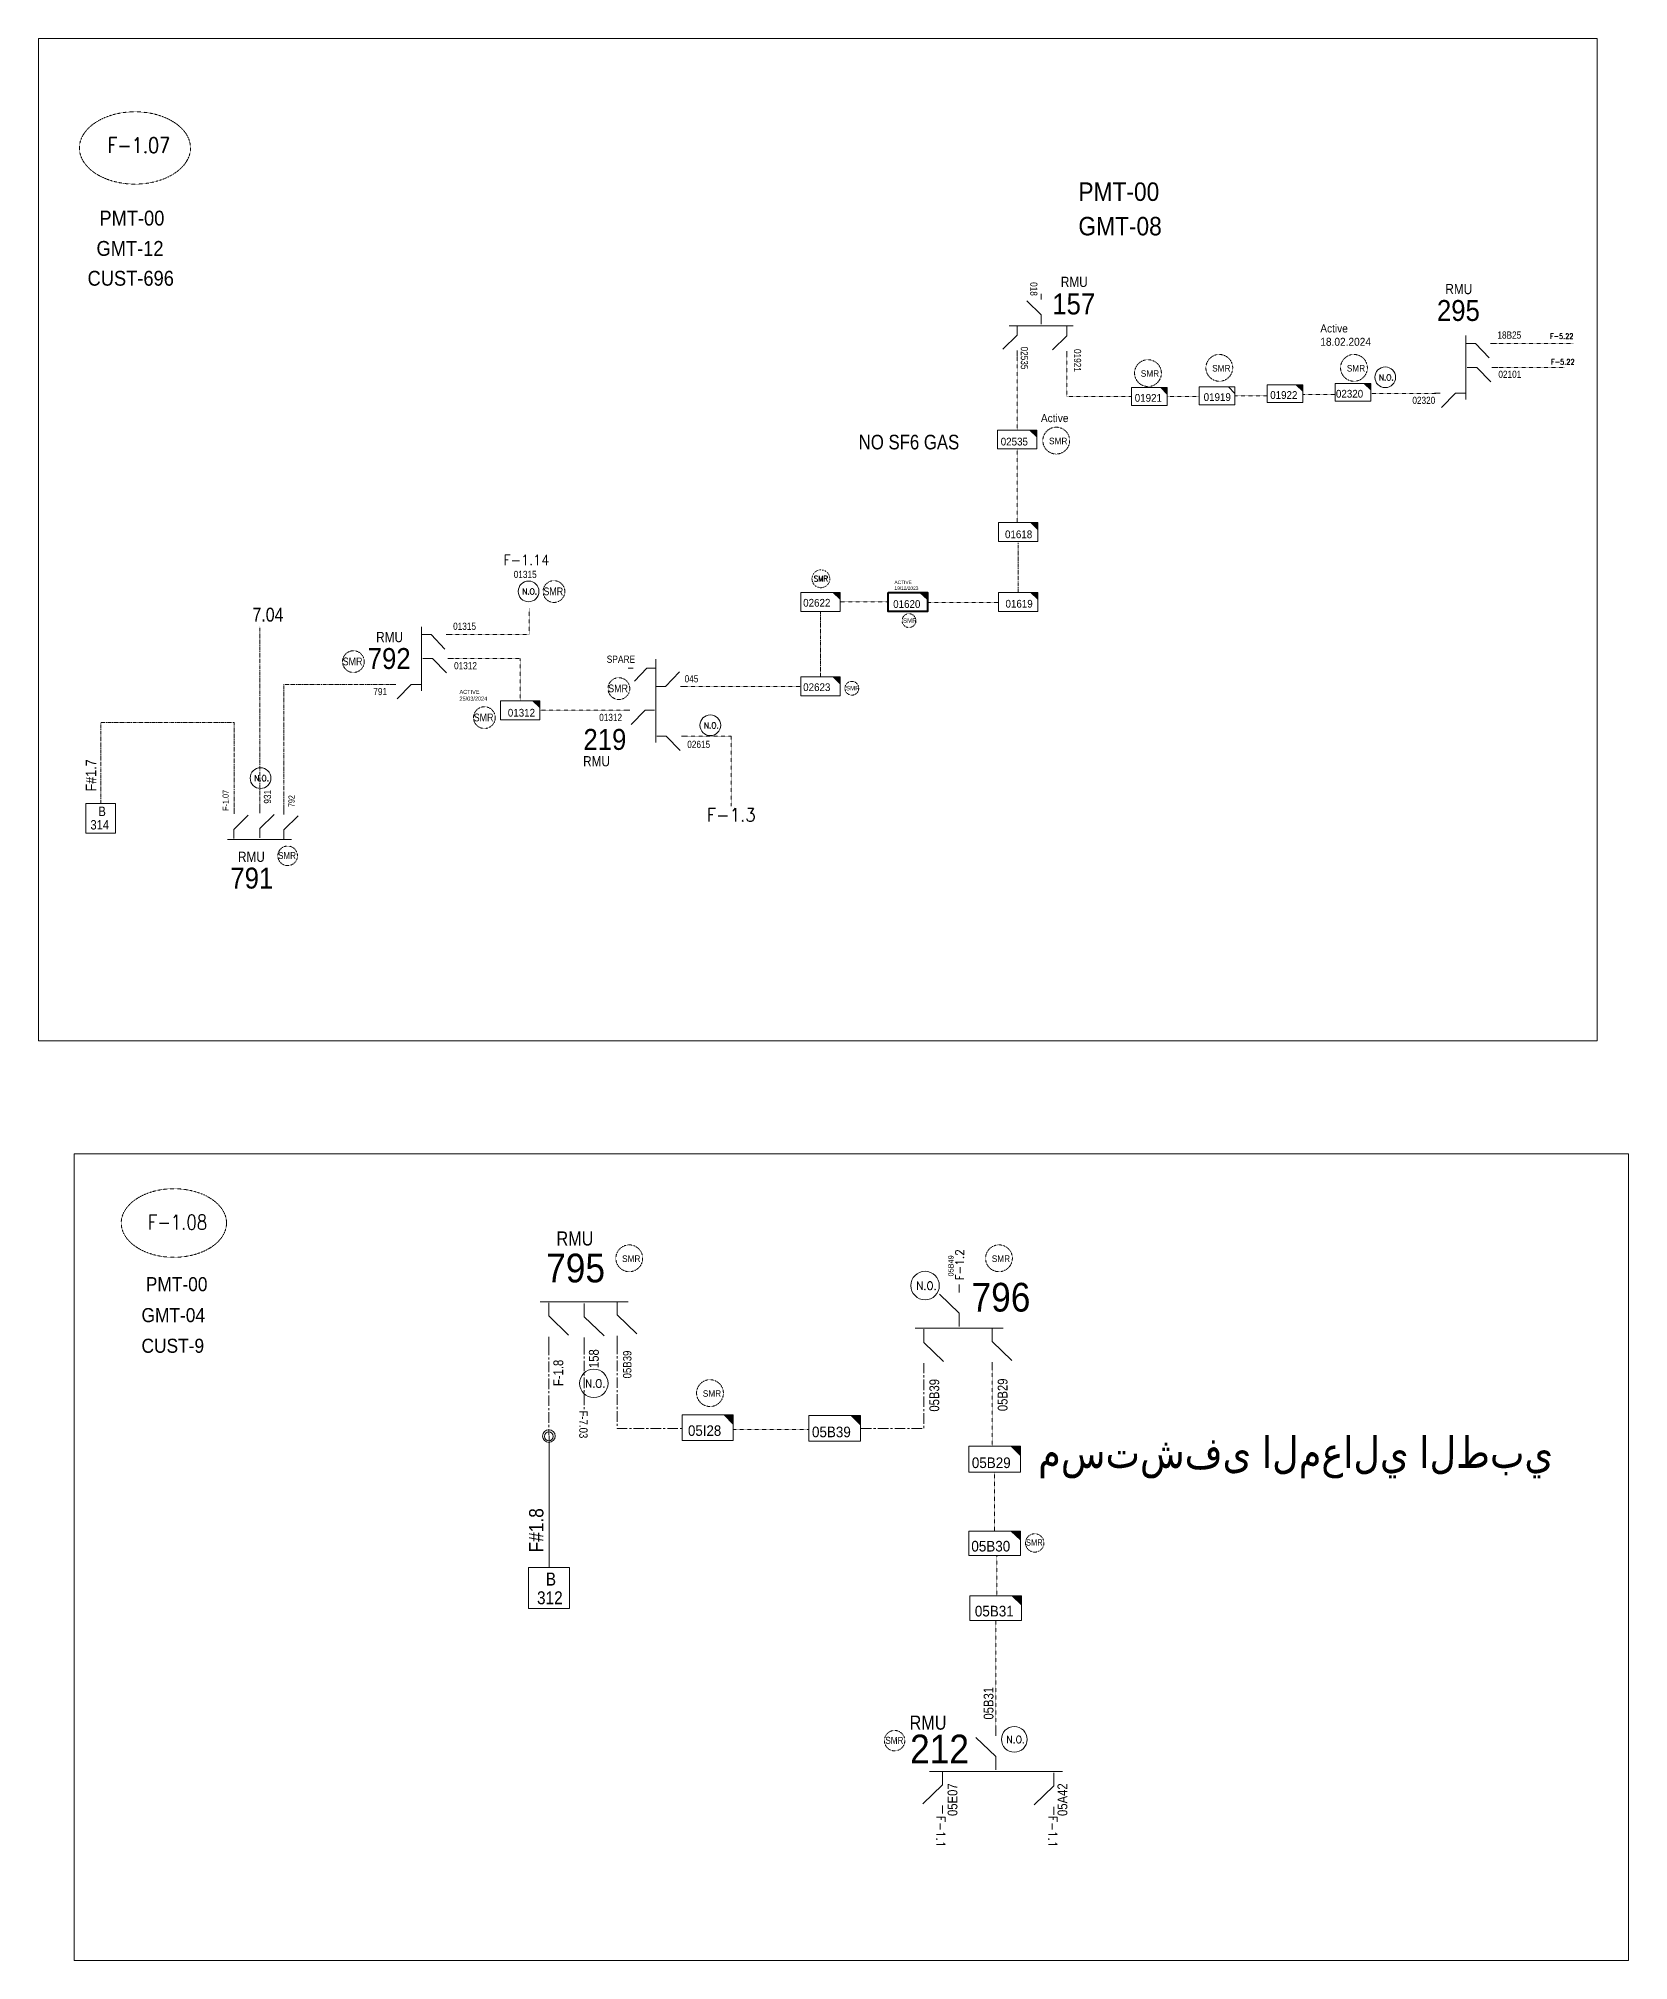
# Model space of a CAD drawing. Header units: metres. Extents: x 65984 to 144644, y -19036 to 23726.
# Drawn here: x 115204 to 116201, y 10878 to 12082 of the extents above; entities that cross this region are included whole.
import ezdxf
from ezdxf.enums import TextEntityAlignment as Align

# ---------------------------------------------------------------- set-up
doc = ezdxf.new("R2010")
doc.units = ezdxf.units.M
doc.header["$MEASUREMENT"] = 0
for name, pattern in [('( Center )', [2, 1.25, -0.25, 0.25, -0.25]), ('DGN Style 3', [0.013877, 0, -0.013877]), ('DGN Style 4', [1.6, 0.8, -0.4, 0, -0.4])]:
    doc.linetypes.add(name, pattern=pattern)
doc.layers.get('0').update_dxf_attribs({"color": 95, "lineweight": 40})
for name, color, linetype, lineweight in [('d_eos', 111, 'Continuous', 40), ('d_eos no', 121, 'Continuous', 40), ('d_switch', 95, 'Continuous', 40), ('d_tf no', 6, 'Continuous', 40), ('d_ug cable', 95, 'Continuous', 40), ('d_ug main line', 95, 'Continuous', 40), ('FDR  1  05', 172, 'Continuous', 40), ('FDR  1  16', 234, 'Continuous', 40), ('fedr no', 95, 'Continuous', 40), ('GRID STATION 01', 7, 'Continuous', 40), ('Level 37', 7, 'Continuous', 0), ('O H MAIN FEEDER', 4, 'Continuous', 100), ('SW N O', 114, 'Continuous', 30)]:
    doc.layers.add(name, color=color, linetype=linetype, lineweight=lineweight)
doc.styles.add('NASKHF', font='naskhf.shx', dxfattribs={"height": 8})
doc.styles.add('Style-Arial', font='arial.ttf')
doc.styles.add('Style-ENGINEERING', font='ENGINEERING.shx')
doc.styles.add('Style-msdefault', font='msdefault.shx')
doc.styles.add('Style-simplex', font='simplex.shx')
doc.styles.add('Style-STANDARD', font='STANDARD.shx')

# ---------------------------------------------------------------- blocks, each defined once
blk = doc.blocks.new('TF_8')
at = {"color": 0, "linetype": 'ByBlock', "lineweight": -2}
blk.add_line((6.3, 4.95), (9.9, 1.35), dxfattribs=at)
blk.add_3dface([(-10.1, 4.95), (9.9, 4.95), (9.9, -5.05), (-10.1, -5.05)], dxfattribs=at)
blk = doc.blocks.new('exist.us-1000kva')
at = {"color": 0, "linetype": 'ByBlock', "lineweight": -2, "flags": 128}
blk.add_lwpolyline([(40, 12.9), (32.8, 20), (40, 20)], close=True, dxfattribs=at)
at = {"color": 0, "linetype": 'ByBlock', "lineweight": -2, "extrusion": (0, 0, -1)}
blk.add_solid([(-40, 12.9), (-32.8, 20), (-40, 20)], dxfattribs=at)
at = {"color": 0, "linetype": 'ByBlock', "lineweight": -2, "xscale": 2, "yscale": 2}
blk.add_blockref('TF_8', (20.2, 10.1), dxfattribs=at)
blk = doc.blocks.new('*U893')
at = {"layer": 'SW N O', "color": 3, "lineweight": 13}
blk.add_circle((0, 0), 16.8, dxfattribs=at)
at = {"layer": 'SW N O', "color": 3, "lineweight": 13, "style": 'Style-STANDARD'}
blk.add_text('N.O.', height=9.6, dxfattribs=at).set_placement((1.7, -0.2), align=Align.MIDDLE_CENTER)
blk = doc.blocks.new('*U3523')
at = {"layer": 'SW N O', "color": 3, "lineweight": 13, "ltscale": 213.381133}
blk.add_circle((0, 0), 16.8, dxfattribs=at)
at = {"layer": 'SW N O', "color": 3, "lineweight": 13, "style": 'Style-STANDARD'}
blk.add_text('N.O.', height=9.6, dxfattribs=at).set_placement((1.7, -0.2), align=Align.MIDDLE_CENTER)
blk = doc.blocks.new('*U3524')
at = {"layer": 'SW N O', "color": 3, "lineweight": 13, "ltscale": 500}
blk.add_circle((0, 0), 16.8, dxfattribs=at)
at = {"layer": 'SW N O', "color": 3, "lineweight": 13, "style": 'Style-STANDARD'}
blk.add_text('N.O.', height=9.6, dxfattribs=at).set_placement((1.7, -0.2), align=Align.MIDDLE_CENTER)
blk = doc.blocks.new('*U3525')
at = {"layer": 'FDR  1  05', "color": 2, "linetype": 'Continuous', "lineweight": 13, "flags": 128}
blk.add_lwpolyline([(20, 10), (20, 2.7), (12.8, 10)], close=True, dxfattribs=at)
at = {"layer": 'FDR  1  05', "color": 2, "linetype": 'Continuous', "lineweight": 13}
blk.add_solid([(20, 10), (20, 2.7), (12.8, 10)], dxfattribs=at)
at = {"layer": 'FDR  1  05', "color": 2, "linetype": 'Continuous', "lineweight": 13, "xscale": 2, "yscale": 2, "zscale": 2, "rotation": 359.9999999999999}
blk.add_blockref('TF_8', (0.2, 0.1), dxfattribs=at)
blk = doc.blocks.new('*U3526')
at = {"layer": 'FDR  1  05', "color": 55, "linetype": 'Continuous', "lineweight": 13, "flags": 128}
blk.add_lwpolyline([(20, 10), (20, 2.7), (12.8, 10)], close=True, dxfattribs=at)
at = {"layer": 'FDR  1  05', "color": 55, "linetype": 'Continuous', "lineweight": 13}
blk.add_solid([(20, 10), (20, 2.7), (12.8, 10)], dxfattribs=at)
at = {"layer": 'FDR  1  05', "color": 55, "linetype": 'Continuous', "lineweight": 13, "xscale": 2, "yscale": 2, "zscale": 2, "rotation": 359.9999999999999}
blk.add_blockref('TF_8', (0.2, 0.1), dxfattribs=at)

msp = doc.modelspace()

# ---------------------------------------------------------------- linework, layer by layer
at = {"layer": 'd_eos', "color": 7, "linetype": 'Continuous', "lineweight": 13, "ltscale": 205015.448189}
for p, q in [((115832.9, 11908.9), (115823.9, 11917.7)), ((115832.9, 11918.5), (115832.9, 11922.1)), ((115853, 11902.1), (115812.9, 11902.1)), ((115817.8, 11902.1), (115817.8, 11896.1)), ((115832.9, 11903), (115832.9, 11908.9)), ((115849, 11901.6), (115849, 11895.7)), ((115817.8, 11896.1), (115808.8, 11887.4)), ((115849, 11895.7), (115840, 11886.9)), ((116099, 11855.9), (116099, 11896)), ((116099, 11891), (116105, 11891)), ((116105, 11891), (116113.7, 11882)), ((116114.5, 11891), (116118.2, 11891)), ((115817.8, 11886.6), (115817.8, 11882.9)), ((115849, 11886.1), (115849, 11882.5)), ((116099.9, 11876), (116105.8, 11876)), ((116105.8, 11876), (116114.6, 11867)), ((116115.4, 11876), (116119, 11876)), ((116083, 11859.8), (116079.4, 11859.8)), ((116092.5, 11859.8), (116083.8, 11850.8)), ((116098.5, 11859.8), (116092.5, 11859.8)), ((115606.9, 11676.1), (115610.6, 11676.1)), ((115575, 11661.1), (115571.4, 11661.1)), ((115607.4, 11644.9), (115611, 11644.9)), ((115327, 11596.2), (115327, 11599.9)), ((115343.1, 11596.6), (115343.1, 11600.3)), ((115327, 11586.7), (115335.9, 11595.4)), ((115343.1, 11587.1), (115352.1, 11595.8)), ((115358.2, 11595.8), (115358.2, 11599.4)), ((115358.2, 11586.2), (115367.2, 11594.9)), ((115323, 11580.2), (115363.1, 11580.2)), ((115326.9, 11580.7), (115326.9, 11586.7)), ((115343.1, 11581.1), (115343.1, 11587.1)), ((115358.2, 11580.2), (115358.2, 11586.2))]:
    msp.add_line(p, q, dxfattribs=at)
at = {"layer": 'd_eos', "color": 2, "linetype": 'Continuous', "lineweight": 13, "ltscale": 205015.448189}
for p, q in [((115444.5, 11673.4), (115444.5, 11713.5)), ((115444.5, 11708.5), (115450.5, 11708.5)), ((115450.5, 11708.5), (115459.2, 11699.5)), ((115460, 11708.5), (115463.7, 11708.5)), ((115445.4, 11693.5), (115451.3, 11693.5)), ((115451.3, 11693.5), (115460.1, 11684.5)), ((115460.9, 11693.5), (115464.5, 11693.5)), ((115591.4, 11641), (115591.4, 11693.1)), ((115597.4, 11676.1), (115606.1, 11685.1)), ((115428.5, 11677.3), (115424.8, 11677.3)), ((115438, 11677.3), (115429.3, 11668.3)), ((115444, 11677.3), (115438, 11677.3)), ((115591.4, 11676.1), (115597.4, 11676.1)), ((115584.6, 11661.1), (115575.8, 11652.1)), ((115590.5, 11661.1), (115584.6, 11661.1)), ((115591.9, 11644.9), (115597.9, 11644.9)), ((115597.9, 11644.9), (115606.6, 11635.9))]:
    msp.add_line(p, q, dxfattribs=at)
at = {"layer": 'd_eos', "color": 7, "linetype": 'Continuous', "lineweight": 13, "ltscale": 184513.90337}
msp.add_line((115577.2, 11687.5), (115574, 11687.5), dxfattribs=at)
at = {"layer": 'd_eos', "color": 2, "linetype": 'Continuous', "lineweight": 13, "ltscale": 184513.90337}
for p, q in [((115585.8, 11687.5), (115578, 11679.4)), ((115591.2, 11687.5), (115585.8, 11687.5))]:
    msp.add_line(p, q, dxfattribs=at)
at = {"layer": 'd_eos', "color": 2, "linetype": 'Continuous', "lineweight": 13, "ltscale": 1.126034}
for p, q in [((115781.5, 11296.3), (115781.5, 11301.3)), ((115518.9, 11290.5), (115574, 11290.5)), ((115524.3, 11289.8), (115524.3, 11281.6)), ((115546.5, 11289.3), (115546.5, 11281.1)), ((115567.1, 11290.5), (115567.1, 11282.3)), ((115781.5, 11283.2), (115769.1, 11295.2)), ((115524.3, 11281.6), (115536.7, 11269.6)), ((115546.5, 11281.1), (115558.9, 11269.1)), ((115567.2, 11282.3), (115579.5, 11270.3)), ((115781.5, 11275), (115781.5, 11283.2)), ((115524.3, 11268.5), (115524.3, 11263.5)), ((115546.5, 11268), (115546.5, 11263)), ((115567.1, 11269.2), (115567.1, 11264.2)), ((115753.9, 11273.8), (115809, 11273.8)), ((115759.3, 11273.2), (115759.3, 11265)), ((115759.3, 11265), (115771.7, 11253)), ((115802.1, 11273.8), (115802.1, 11265.6)), ((115802.2, 11265.6), (115814.5, 11253.6)), ((115759.3, 11251.8), (115759.3, 11246.9)), ((115802.1, 11252.5), (115802.1, 11247.5)), ((115804.4, 11018.5), (115804.4, 11023.5)), ((115804.4, 11005.4), (115792, 11017.4)), ((115804.4, 10997.2), (115804.4, 11005.4)), ((115771.1, 10987.8), (115758.7, 10975.8)), ((115846.2, 10996), (115762.8, 10996)), ((115771.1, 10996), (115771.1, 10987.8)), ((115840.8, 10987.1), (115828.5, 10975.1)), ((115840.8, 10995.3), (115840.8, 10987.1)), ((115771.1, 10974.7), (115771.1, 10969.7)), ((115840.8, 10974), (115840.8, 10969))]:
    msp.add_line(p, q, dxfattribs=at)
at = {"layer": 'd_ug cable', "color": 6, "linetype": 'DGN Style 3', "lineweight": 13}
msp.add_line((116082.5, 11859.7), (116039.5, 11859.7), dxfattribs=at)
at = {"layer": 'd_ug cable', "color": 2, "linetype": 'DGN Style 3', "lineweight": 13}
msp.add_line((115817.8, 11778.7), (115817.8, 11824.9), dxfattribs=at)
at = {"layer": 'd_ug cable', "color": 98, "linetype": 'Continuous', "lineweight": 13}
msp.add_line((115524.4, 11123.9), (115524.4, 11206.5), dxfattribs=at)
at = {"layer": 'd_ug cable', "color": 98, "linetype": 'DGN Style 3', "lineweight": 13}
for p, q in [((115803.7, 11146.8), (115803.7, 11183.7)), ((115804.4, 11090.6), (115804.4, 11023.5))]:
    msp.add_line(p, q, dxfattribs=at)
at = {"layer": 'd_ug cable', "color": 6, "linetype": 'DGN Style 3', "lineweight": 13, "flags": 128}
for points in [[(116118.2, 11891), (116166.5, 11891), (116166.5, 11891)], [(116119, 11876), (116160.8, 11876), (116160.8, 11876)]]:
    msp.add_lwpolyline(points, dxfattribs=at)
at = {"layer": 'd_ug cable', "color": 51, "linetype": 'DGN Style 3', "lineweight": 13, "flags": 128}
msp.add_lwpolyline([(115817.8, 11884.7), (115817.8, 11836.7)], dxfattribs=at)
at = {"layer": 'd_ug cable', "color": 55, "linetype": 'DGN Style 3', "lineweight": 13, "flags": 128}
for points in [[(115889.6, 11857.7), (115849, 11857.7), (115849, 11882.5)], [(115931.9, 11857.7), (115911.9, 11857.7)], [(115974.4, 11858.2), (115954.2, 11858.2)], [(116017, 11859.1), (115996.8, 11859.1)], [(115706.8, 11729), (115736.9, 11729)], [(115761.5, 11728.7), (115806.2, 11728.7)], [(115464.5, 11693.5), (115506.3, 11693.5), (115506.3, 11667)], [(115610, 11676.1), (115682.2, 11676.1)], [(115518.8, 11661.1), (115571.4, 11661.1)]]:
    msp.add_lwpolyline(points, dxfattribs=at)
at = {"layer": 'd_ug cable', "color": 41, "linetype": 'DGN Style 3', "lineweight": 13, "flags": 128}
msp.add_lwpolyline([(115463.7, 11708.5), (115512, 11708.5), (115512, 11725.1)], dxfattribs=at)
at = {"layer": 'd_ug cable', "color": 17, "linetype": 'DGN Style 3', "lineweight": 13, "flags": 128}
msp.add_lwpolyline([(115611, 11644.9), (115638.5, 11644.9), (115638.5, 11601.1)], dxfattribs=at)
at = {"layer": 'd_ug cable', "color": 98, "linetype": 'DGN Style 3', "lineweight": 13, "flags": 128}
for points in [[(115802.1, 11251.2), (115802.1, 11199.7)], [(115639.9, 11210.3), (115687.3, 11210.4)], [(115805, 11131.4), (115805, 11106)]]:
    msp.add_lwpolyline(points, dxfattribs=at)
at = {"layer": 'd_ug cable', "color": 2, "linetype": 'DGN Style 3', "lineweight": 13}
for centre, radius in [((115899.8, 11872.4), 8.4), ((115944.5, 11875.7), 8.4), ((116028.9, 11875.7), 8.4), ((115842.3, 11830.1), 8.4), ((115527.5, 11735.5), 6.82), ((115750, 11717.3), 4.32), ((115401.8, 11691.6), 6.82), ((115568.2, 11674.7), 6.82), ((115714.2, 11674.9), 4.32), ((115483.9, 11656.5), 6.82), ((115360.6, 11569.9), 6.14), ((115574.7, 11317.7), 8.4), ((115806.4, 11317.7), 8.4), ((115625.3, 11233.2), 8.4), ((115828.8, 11139.3), 5.76), ((115741, 11015.4), 6.4)]:
    msp.add_circle(centre, radius, dxfattribs=at)
at = {"layer": 'd_ug cable', "color": 2, "linetype": 'DGN Style 4', "lineweight": 13}
msp.add_circle((115694.8, 11743.5), 5.59, dxfattribs=at)
at = {"layer": 'd_ug main line', "color": 98, "linetype": '( Center )', "lineweight": 13, "ltscale": 5.292, "flags": 128}
for points in [[(115524.3, 11263.5), (115524.3, 11206.9)], [(115567.1, 11264.2), (115567.1, 11211), (115608.6, 11211)], [(115719.9, 11211), (115759.3, 11211), (115759.3, 11252)]]:
    msp.add_lwpolyline(points, dxfattribs=at)
at = {"layer": 'd_ug main line', "color": 22, "linetype": '( Center )', "lineweight": 13, "ltscale": 5.292, "flags": 128}
msp.add_lwpolyline([(115546.5, 11264.1), (115546.5, 11222.7)], dxfattribs=at)
at = {"layer": 'FDR  1  16', "color": 55, "linetype": '( Center )', "lineweight": 13, "ltscale": 1.966341}
for p, q in [((115818.5, 11734.9), (115818.5, 11766.9)), ((115694.5, 11682), (115694.5, 11723.1))]:
    msp.add_line(p, q, dxfattribs=at)
at = {"layer": 'FDR  1  16', "color": 200, "linetype": '( Center )', "lineweight": 13, "ltscale": 1.966341, "flags": 128}
msp.add_lwpolyline([(115343.1, 11600.3), (115343.1, 11713.4)], dxfattribs=at)
at = {"layer": 'FDR  1  16', "color": 55, "linetype": '( Center )', "lineweight": 13, "ltscale": 1.966341, "flags": 128}
for points in [[(115358.2, 11599.4), (115358.2, 11677.3), (115424.8, 11677.3)], [(115243.5, 11602.6), (115243.5, 11653.4), (115327, 11653.4), (115327, 11599.9)]]:
    msp.add_lwpolyline(points, dxfattribs=at)
at = {"layer": 'fedr no', "color": 82, "linetype": 'DGN Style 3', "lineweight": 13, "true_color": 0x1dc70e}
for centre, major_axis in [((115264.9, 12013.5), (34.8, 0)), ((115289.3, 11339.8), (33, 0))]:
    msp.add_ellipse(centre, major_axis=major_axis, ratio=0.651175, dxfattribs=at)
at = {"layer": 'GRID STATION 01', "color": 55, "lineweight": 13, "ltscale": 0.379284, "flags": 128}
msp.add_lwpolyline([(115252.8, 11584), (115234.2, 11584), (115234.2, 11602.6), (115252.8, 11602.6)], close=True, dxfattribs=at)
at = {"layer": 'GRID STATION 01', "color": 98, "lineweight": 13, "ltscale": 0.379284, "flags": 128}
msp.add_lwpolyline([(115537.2, 11123.9), (115511.6, 11123.9), (115511.6, 11098.3), (115537.2, 11098.3)], close=True, dxfattribs=at)
at = {"layer": 'O H MAIN FEEDER', "color": 140, "linetype": 'Continuous', "lineweight": 13, "flags": 128}
for points in [[(115204.4, 12082.1), (116181.3, 12082.1), (116181.3, 11454), (115204.4, 11454)], [(115226.8, 11383.2), (116201, 11383.2), (116201, 10877.6), (115226.8, 10877.6)]]:
    msp.add_lwpolyline(points, close=True, dxfattribs=at)
at = {"layer": 'O H MAIN FEEDER', "color": 98, "lineweight": 13, "ltscale": 0.87895}
for centre, radius in [((115524.3, 11206.3), 3.97), ((115524.3, 11206.1), 2.78)]:
    msp.add_circle(centre, radius, dxfattribs=at)

# ---------------------------------------------------------------- block references
at = {"layer": 'd_tf no', "color": 2, "linetype": 'Continuous', "lineweight": 40, "xscale": 0.6161202724525796, "yscale": 0.5899023885184272, "zscale": 0.6028688251472297, "rotation": 359.9999999999999}
msp.add_blockref('exist.us-1000kva', (115736.9, 11723.1), dxfattribs=at)
at = {"layer": 'FDR  1  05', "color": 55, "linetype": 'Continuous', "lineweight": 13, "xscale": 0.5594401787338875, "yscale": 0.5594401787338875, "zscale": 0.5594401787338875}
msp.add_blockref('*U3526', (115985.6, 11859.5), dxfattribs=at)
at = {"layer": 'FDR  1  05', "color": 2, "linetype": 'Continuous', "lineweight": 13, "xscale": 0.5594401787338875, "yscale": 0.5594401787338875, "zscale": 0.5594401787338875}
for p in [(116028.2, 11860.4), (115900.7, 11857.7)]:
    msp.add_blockref('*U3525', p, dxfattribs=at)
at = {"layer": 'FDR  1  05', "color": 2, "linetype": 'Continuous', "lineweight": 13, "rotation": 359.9999999999999}
for name, p, xscale, yscale, zscale in [('TF_8', (115943.2, 11858.2), 1.118880357467775, 1.118880357467775, 1.118880357467775), ('exist.us-1000kva', (115805.5, 11824.9), 0.6161202724525796, 0.5899023885184272, 0.6028688251472297), ('exist.us-1000kva', (115682.2, 11723.1), 0.6161202724525796, 0.5899023885184272, 0.6028688251472297), ('exist.us-1000kva', (115682.2, 11670.2), 0.6161202724525796, 0.5899023885184272, 0.6028688251472297), ('exist.us-1000kva', (115494.1, 11655.2), 0.6161202724525796, 0.5899023885184272, 0.6028688251472297), ('exist.us-1000kva', (115607.8, 11203.5), 0.8019000000000002, 0.8019000000000002, 0.76049035918201), ('exist.us-1000kva', (115787.5, 11131.4), 0.81, 0.7681720799818282, 0.7681720799818282)]:
    msp.add_blockref(name, p, dxfattribs=dict(at, xscale=xscale, yscale=yscale, zscale=zscale))
at = {"layer": 'FDR  1  05', "color": 55, "linetype": 'Continuous', "lineweight": 13, "xscale": 0.6161202724525796, "yscale": 0.5899023885184272, "zscale": 0.6028688251472297, "rotation": 359.9999999999999}
for p in [(115806.1, 11766.9), (115806.1, 11723.1)]:
    msp.add_blockref('exist.us-1000kva', p, dxfattribs=at)
at = {"layer": 'FDR  1  05', "color": 98, "linetype": 'Continuous', "lineweight": 13, "xscale": 0.81, "zscale": 0.7681720799818282, "rotation": 359.9999999999999}
for p, yscale in [((115687.3, 11203), 0.81), ((115787.5, 11183.7), 0.81), ((115788.2, 11090.7), 0.7681720799818282)]:
    msp.add_blockref('exist.us-1000kva', p, dxfattribs=dict(at, yscale=yscale))
at = {"layer": 'SW N O', "color": 3, "lineweight": 13}
for name, p, xscale, yscale, zscale in [('*U3523', (116048.5, 11869.8), 0.3868048473831183, 0.3868048473831183, 0.3868048473831183), ('*U3523', (115511.6, 11735.6), 0.3868048473831183, 0.3868048473831183, 0.3868048473831183), ('*U3523', (115625.5, 11651.7), 0.3868048473831183, 0.3868048473831183, 0.3868048473831183), ('*U3524', (115343.6, 11618.6), 0.3868048473831183, 0.3868048473831183, 0.3868048473831183), ('*U893', (115760.1, 11300.6), 0.5311250343759859, 0.5311250343759859, 0.5311250343759859), ('*U893', (115552.5, 11239.3), 0.5311250343759859, 0.5311250343759859, 0.5311250343759859), ('*U893', (115816, 11016.2), 0.4780125309383873, 0.4780125309383873, 0.4780125309383873)]:
    msp.add_blockref(name, p, dxfattribs=dict(at, xscale=xscale, yscale=yscale, zscale=zscale))

# ---------------------------------------------------------------- texts
at = {"layer": 'd_eos no', "color": 7, "linetype": 'Continuous', "lineweight": 13, "style": 'Style-Arial', "width": 0.88}
for s, height, p in [('PMT-00', 11.59, (115856.2, 11991.9)), ('PMT-00', 9.32, (115242.6, 11974.2)), ('GMT-08', 11.59, (115856.2, 11970.3)), ('GMT-12', 9.32, (115240.8, 11955.2)), ('CUST-696', 9.32, (115235.2, 11936.5)), ('295', 13.11, (116080.9, 11918.2)), ('PMT-00', 8.84, (115271.7, 11305.9)), ('GMT-04', 8.84, (115269, 11286.5)), ('CUST-9', 8.84, (115269, 11267.3)), ('مستشفى المعالي الطبي', 19.768, (115831, 11206.1))]:
    msp.add_text(s, height=height, dxfattribs=at).set_placement(p, align=Align.TOP_LEFT)
msp.add_text('157', height=13.11, dxfattribs=at).set_placement((115866.7, 11922.3), align=Align.TOP_RIGHT)
at = {"layer": 'd_eos no', "color": 2, "linetype": 'Continuous', "lineweight": 13, "style": 'Style-Arial', "width": 0.88}
for s, height, p in [('792', 13.11, (115410.8, 11700.1)), ('219', 13.11, (115546, 11649.4)), ('791', 13.11, (115324.7, 11562.5)), ('795', 18, (115522.6, 11320.6)), ('796', 18, (115789.2, 11302.3)), ('212', 18, (115750.7, 11019.2))]:
    msp.add_text(s, height=height, dxfattribs=at).set_placement(p, align=Align.TOP_LEFT)
at = {"layer": 'd_switch', "color": 134, "linetype": 'Continuous', "lineweight": 13, "style": 'Style-ENGINEERING', "width": 0.857143}
for s, p in [('018', (115830.5, 11920.8)), ('02535', (115824.6, 11874.7))]:
    msp.add_text(s, height=4.5, rotation=270, dxfattribs=at).set_placement(p, align=Align.TOP_RIGHT)
at = {"layer": 'd_switch', "color": 55, "linetype": 'Continuous', "lineweight": 13, "style": 'Style-ENGINEERING', "width": 0.857143}
for s, p in [('18B25', (116118.8, 11898.5)), ('02101', (116119.4, 11873.9)), ('02320', (116065.5, 11857.6)), ('01315', (115502.3, 11748.5)), ('01315', (115464.3, 11716)), ('01312', (115464.9, 11691.3)), ('791', (115414.3, 11675.1)), ('045', (115609.4, 11683.1))]:
    msp.add_text(s, height=4.5, dxfattribs=at).set_placement(p, align=Align.TOP_LEFT)
at = {"layer": 'd_switch', "color": 134, "linetype": 'Continuous', "lineweight": 13, "style": 'Style-ENGINEERING', "width": 0.857143}
msp.add_text('01921', height=4.5, rotation=269.9996, dxfattribs=at).set_placement((115857.9, 11887.5), align=Align.TOP_LEFT)
at = {"layer": 'd_switch', "color": 2, "linetype": 'Continuous', "lineweight": 30, "style": 'Style-ENGINEERING', "width": 0.857143}
msp.add_text('7.04', height=8.73, dxfattribs=at).set_placement((115358, 11725.4), align=Align.TOP_RIGHT)
at = {"layer": 'd_switch', "color": 55, "linetype": 'Continuous', "lineweight": 13, "style": 'Style-ENGINEERING', "width": 0.857143}
msp.add_text('01312', height=4.5, dxfattribs=at).set_placement((115570.2, 11658.9), align=Align.TOP_RIGHT)
at = {"layer": 'd_switch', "color": 17, "linetype": 'Continuous', "lineweight": 13, "style": 'Style-ENGINEERING', "width": 0.857143}
msp.add_text('02615', height=4.5, dxfattribs=at).set_placement((115625.4, 11642), align=Align.TOP_RIGHT)
at = {"layer": 'd_switch', "color": 55, "linetype": 'Continuous', "lineweight": 13, "style": 'Style-msdefault', "width": 0.857143}
for s, rotation, p in [('F-1.07', 90, (115319.8, 11598.1)), ('792', 89.9996, (115361.1, 11600.4))]:
    msp.add_text(s, height=3.83, rotation=rotation, dxfattribs=at).set_placement(p, align=Align.TOP_LEFT)
at = {"layer": 'd_switch', "color": 200, "linetype": 'Continuous', "lineweight": 13, "style": 'Style-ENGINEERING', "width": 0.857143}
msp.add_text('931', height=4.5, rotation=90, dxfattribs=at).set_placement((115350.2, 11602.6))
at = {"layer": 'd_switch', "color": 7, "linetype": 'Continuous', "lineweight": 13, "style": 'Style-ENGINEERING', "width": 0.857143}
for s, p in [('F-1.8', (115533.3, 11237.6)), ('158', (115555.6, 11248.9))]:
    msp.add_text(s, height=6.17, rotation=90, dxfattribs=at).set_placement(p)
at = {"layer": 'd_switch', "color": 7, "linetype": 'Continuous', "lineweight": 13, "width": 0.857143}
for s, height, rotation, style, p in [('05B39', 5.26, 90.0004, 'Style-msdefault', (115570.8, 11242.4)), ('05B39', 6.17, 90, 'Style-ENGINEERING', (115762.8, 11221.6)), ('05B29', 6.17, 90, 'Style-ENGINEERING', (115805.6, 11221.9)), ('05B31', 6.17, 90, 'Style-ENGINEERING', (115796.8, 11028.6)), ('05E07', 6.17, 90, 'Style-ENGINEERING', (115774.2, 10968.2)), ('05A42', 6.17, 90, 'Style-ENGINEERING', (115843.1, 10968.2))]:
    msp.add_text(s, height=height, rotation=rotation, dxfattribs=dict(at, style=style)).set_placement(p, align=Align.TOP_LEFT)
at = {"layer": 'd_switch', "color": 2, "linetype": 'Continuous', "lineweight": 30, "style": 'Style-msdefault', "width": 0.857143}
msp.add_text('F-7.03', height=5.26, rotation=270, dxfattribs=at).set_placement((115548.6, 11222.3), align=Align.TOP_LEFT)
at = {"layer": 'd_tf no', "color": 1, "linetype": 'Continuous', "lineweight": 40, "style": 'Style-msdefault', "width": 0.945946}
for height, p in [(4.09, (115940, 11877.5)), (4.09, (116024.4, 11877.5)), (4.09, (115895.3, 11874.2)), (4.09, (115837.8, 11831.9)), (2.79, (115746.3, 11718.7)), (2.79, (115710.5, 11676.4)), (4.09, (115570.2, 11319.5)), (4.09, (115801.9, 11319.5)), (4.09, (115620.8, 11235))]:
    msp.add_text('SMR', height=height, dxfattribs=at).set_placement(p, align=Align.TOP_LEFT)
at = {"layer": 'd_tf no', "color": 2, "linetype": 'Continuous', "lineweight": 13, "style": 'Style-msdefault', "width": 0.945946}
for s, height, p in [('01921', 4.85, (115891.5, 11859.3)), ('01919', 4.85, (115934.7, 11859.8)), ('02535', 4.85, (115807.5, 11831.9)), ('02622', 4.85, (115683.7, 11730.9)), ('02623', 4.85, (115683.7, 11678)), ('05I28', 6.59, (115611.5, 11213)), ('05B30', 6.66, (115789.1, 11140.6))]:
    msp.add_text(s, height=height, dxfattribs=at).set_placement(p, align=Align.TOP_LEFT)
at = {"layer": 'd_tf no', "color": 55, "linetype": 'Continuous', "lineweight": 13, "style": 'Style-msdefault', "width": 0.945946}
for s, p in [('01922', (115976.4, 11861.1)), ('01618', (115810.2, 11773.8)), ('01619', (115810.5, 11730.3))]:
    msp.add_text(s, height=4.85, dxfattribs=at).set_placement(p, align=Align.TOP_LEFT)
at = {"layer": 'd_tf no', "color": 121, "linetype": 'Continuous', "lineweight": 13, "style": 'Style-msdefault', "width": 0.945946}
for s, p in [('02320', (116017.6, 11861.9)), ('01312', (115498.6, 11662))]:
    msp.add_text(s, height=4.85, dxfattribs=at).set_placement(p, align=Align.TOP_LEFT)
at = {"layer": 'd_tf no', "color": 1, "linetype": 'Continuous', "lineweight": 13, "ltscale": 0.9, "style": 'Style-simplex', "width": 0.909091}
msp.add_text('SMR', height=3.56, dxfattribs=at).set_placement((115694.8, 11743.6), align=Align.MIDDLE_CENTER)
at = {"layer": 'd_tf no', "color": 121, "linetype": 'Continuous', "lineweight": 40, "style": 'Style-msdefault', "width": 0.945946}
msp.add_text('01620', height=4.85, dxfattribs=at).set_placement((115740.1, 11730.1), align=Align.TOP_LEFT)
at = {"layer": 'd_tf no', "color": 7, "linetype": 'Continuous', "lineweight": 13, "style": 'Style-msdefault', "width": 0.945946}
msp.add_text('05B49', height=3.33, rotation=90, dxfattribs=at).set_placement((115774.6, 11306.3), align=Align.TOP_LEFT)
at = {"layer": 'd_tf no', "color": 98, "linetype": 'Continuous', "lineweight": 13, "style": 'Style-msdefault', "width": 0.945946}
for s, p in [('05B39', (115689.2, 11212.2)), ('05B29', (115789.4, 11192.9)), ('05B31', (115791.3, 11099.9))]:
    msp.add_text(s, height=6.66, dxfattribs=at).set_placement(p, align=Align.TOP_LEFT)
at = {"layer": 'd_tf no', "color": 121, "linetype": 'Continuous', "lineweight": 40, "attachment_point": 1, "style": 'NASKHF'}
for s, insert, char_height in [('\\Fmsdefault;\\H1x;\\W0.945946;Active\\P18.02.2024', (116007.8, 11902.9), 5.014), ('\\Fmsdefault;\\H1x;\\W0.945946;Active\\P', (115832.7, 11846.7), 5.014), ('\\Fmsdefault;\\H1x;\\W0.945946;ACTIVE\\P19/12/2023', (115740.9, 11742.4), 2.187), ('\\Fmsdefault;\\H1x;\\W0.945946;ACTIVE\\P25/03/2024', (115468.3, 11673.9), 2.525)]:
    msp.add_mtext(s, dxfattribs=dict(at, insert=insert, char_height=char_height))
at = {"layer": 'fedr no', "color": 6, "linetype": 'Continuous', "lineweight": 13, "style": 'Style-STANDARD', "width": 0.909091}
for s, height, p in [('F-1.07', 9.68, (115267.3, 12015.2)), ('F-1.08', 9.19, (115291.6, 11340.3))]:
    msp.add_text(s, height=height, dxfattribs=at).set_placement(p, align=Align.MIDDLE_CENTER)
at = {"layer": 'fedr no', "color": 2, "linetype": 'Continuous', "lineweight": 40, "attachment_point": 5, "style": 'Style-STANDARD'}
for s, insert, char_height in [('F-5.22', (116159.1, 11895.5), 3.29), ('F-5.22', (116159.8, 11879.4), 3.29), ('F-1.14', (115510.2, 11755.3), 6.45), ('F-1.3', (115638.6, 11595.6), 8.36)]:
    msp.add_mtext(s, dxfattribs=dict(at, insert=insert, char_height=char_height))
at = {"layer": 'fedr no', "color": 2, "linetype": 'Continuous', "lineweight": 40, "insert": (115781.8, 11313.6), "char_height": 5.29, "attachment_point": 5, "rotation": 90, "style": 'Style-STANDARD'}
msp.add_mtext('F-1.2', dxfattribs=at)
at = {"layer": 'fedr no', "color": 121, "linetype": 'Continuous', "lineweight": 40, "char_height": 5.41, "attachment_point": 5, "rotation": 270, "style": 'Style-STANDARD'}
for insert in [(115770, 10958.3), (115840.2, 10958.3)]:
    msp.add_mtext('F-1.1', dxfattribs=dict(at, insert=insert))
at = {"layer": 'GRID STATION 01', "color": 55, "linetype": 'Continuous', "lineweight": 13, "style": 'Style-msdefault', "width": 0.9}
msp.add_text('F#1.7', height=6.55, rotation=90, dxfattribs=at).set_placement((115234.1, 11610.2), align=Align.TOP_LEFT)
at = {"layer": 'GRID STATION 01', "color": 55, "linetype": 'Continuous', "lineweight": 13, "style": 'Style-msdefault', "width": 0.888889}
for s, p in [('B', (115242, 11600.7)), ('314', (115237, 11592.3))]:
    msp.add_text(s, height=5.9, dxfattribs=at).set_placement(p, align=Align.TOP_LEFT)
at = {"layer": 'GRID STATION 01', "color": 98, "linetype": 'Continuous', "lineweight": 13, "style": 'Style-msdefault', "width": 0.9}
msp.add_text('F#1.8', height=9, rotation=90, dxfattribs=at).set_placement((115511.9, 11133.4), align=Align.TOP_LEFT)
at = {"layer": 'GRID STATION 01', "color": 98, "linetype": 'Continuous', "lineweight": 13, "style": 'Style-msdefault', "width": 0.888889}
for s, p in [('B', (115522.4, 11120.7)), ('312', (115516.9, 11109))]:
    msp.add_text(s, height=8.1, dxfattribs=at).set_placement(p, align=Align.TOP_LEFT)
at = {"layer": 'Level 37', "color": 7, "linetype": 'Continuous', "lineweight": 13, "style": 'Style-msdefault', "width": 0.86}
msp.add_text('RMU', height=6.42, rotation=359.9996, dxfattribs=at).set_placement((115845.2, 11932.8), align=Align.TOP_LEFT)
msp.add_text('RMU', height=6.42, rotation=0.0004, dxfattribs=at).set_placement((116103, 11928.3), align=Align.TOP_RIGHT)
at = {"layer": 'Level 37', "color": 2, "linetype": 'Continuous', "lineweight": 13, "ltscale": 0.9, "style": 'Style-ENGINEERING', "width": 0.857143}
msp.add_text('NO SF6 GAS', height=9.16, dxfattribs=at).set_placement((115718.5, 11824.6))
at = {"layer": 'Level 37', "color": 1, "linetype": 'Continuous', "lineweight": 13, "ltscale": 1.040218, "style": 'Style-msdefault', "width": 0.86}
for p in [(115533.3, 11733.2), (115407.5, 11689.3), (115573.9, 11672.4)]:
    msp.add_text('SMR', height=4.86, rotation=359.9996, dxfattribs=at).set_placement(p, align=Align.RIGHT)
at = {"layer": 'Level 37', "color": 2, "linetype": 'Continuous', "lineweight": 13, "style": 'Style-msdefault', "width": 0.86}
for s, height, p in [('RMU', 6.42, (115432.9, 11710.2)), ('SPARE', 4.57, (115578.4, 11695.4)), ('RMU', 6.42, (115562.6, 11632.4)), ('RMU', 6.42, (115346.3, 11572.5)), ('RMU', 8.82, (115552.2, 11334.5)), ('RMU', 8.82, (115773.5, 11031.1))]:
    msp.add_text(s, height=height, rotation=0.0004, dxfattribs=at).set_placement(p, align=Align.TOP_RIGHT)
at = {"layer": 'Level 37', "color": 2, "linetype": 'Continuous', "lineweight": 13, "ltscale": 1.040218, "style": 'Style-msdefault', "width": 0.86}
msp.add_text('SMR', height=4.86, rotation=359.9996, dxfattribs=at).set_placement((115489.6, 11654.2), align=Align.RIGHT)
at = {"layer": 'Level 37', "color": 1, "linetype": 'Continuous', "lineweight": 13, "ltscale": 0.936196, "style": 'Style-msdefault', "width": 0.86}
msp.add_text('SMR', height=4.38, rotation=359.9996, dxfattribs=at).set_placement((115365.8, 11567.9), align=Align.RIGHT)
at = {"layer": 'Level 37', "color": 1, "linetype": 'Continuous', "lineweight": 13, "ltscale": 0.845317, "style": 'Style-msdefault', "width": 0.86}
msp.add_text('SMR', height=3.98, rotation=0.0004, dxfattribs=at).set_placement((115833.8, 11141.6), align=Align.TOP_RIGHT)
at = {"layer": 'Level 37', "color": 1, "linetype": 'Continuous', "lineweight": 13, "ltscale": 0.939241, "style": 'Style-msdefault', "width": 0.86}
msp.add_text('SMR', height=4.43, rotation=0.0004, dxfattribs=at).set_placement((115746.5, 11017.8), align=Align.TOP_RIGHT)

doc.saveas('drawing.dxf')
